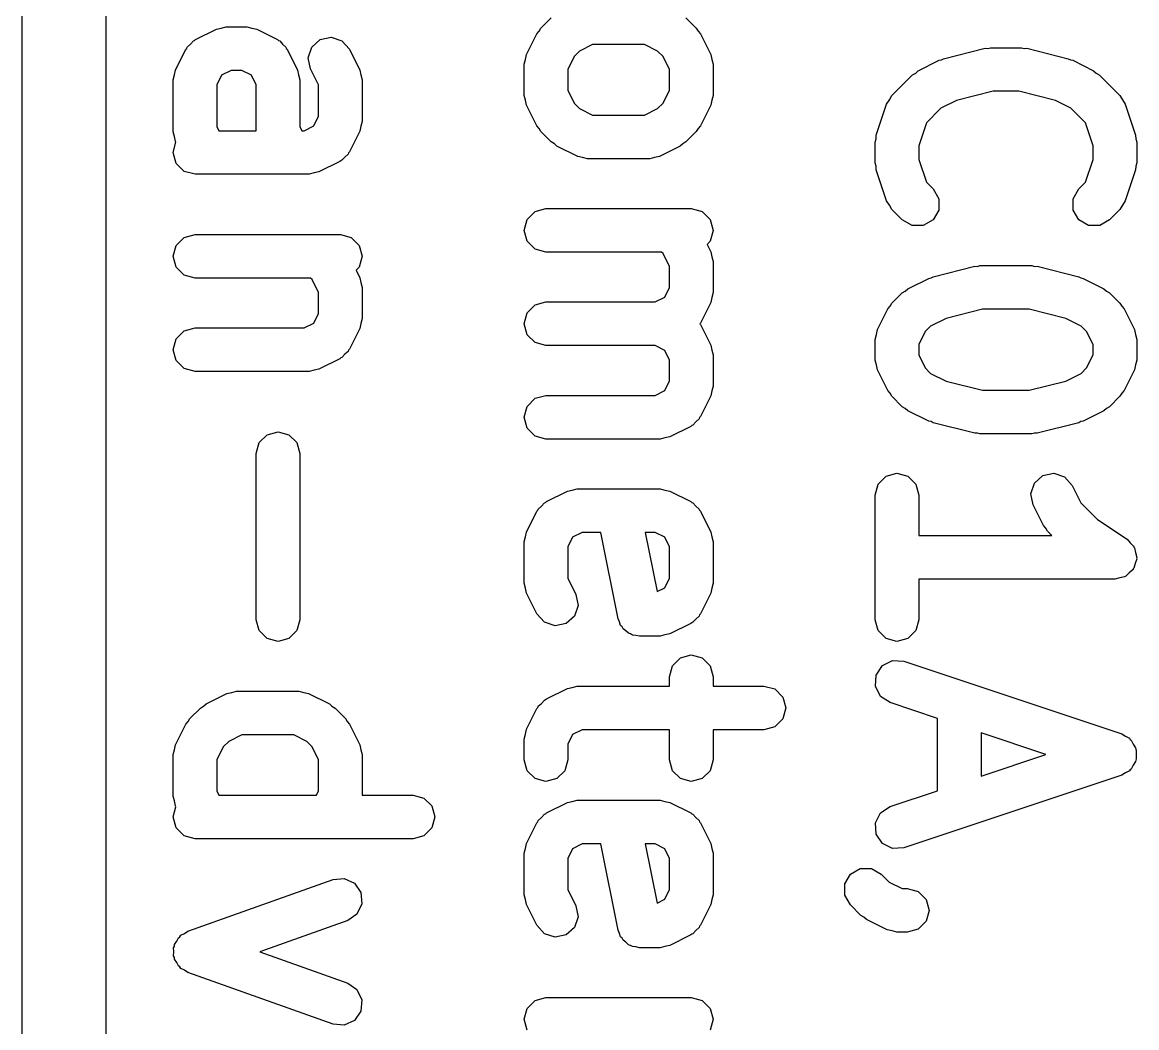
# Model space of a CAD drawing. Extents: x 0 to 2.79, y -2.39 to 0.
# Drawn here: x 0.0012 to 0.3031, y -1.6961 to -1.4237 of the extents above; entities that cross this region are included whole.
import ezdxf

# ---------------------------------------------------------------- set-up
doc = ezdxf.new("R2010")
doc.units = 0
doc.header["$MEASUREMENT"] = 0
doc.layers.add('BLACK', color=7, linetype='CONTINUOUS')

msp = doc.modelspace()

# ---------------------------------------------------------------- linework, layer by layer
at = {"layer": 'BLACK', "linetype": 'CONTINUOUS'}
for p, q in [((0.001201, -1.97069), (0.001201, -1.10157)), ((0.023827, -1.16947), (0.023827, -1.97069)), ((0.055124, -1.42532), (0.056435, -1.42497)), ((0.056435, -1.42497), (0.06206, -1.42497)), ((0.06206, -1.42497), (0.063371, -1.42532)), ((0.141714, -1.4253), (0.144526, -1.42248)), ((0.180999, -1.42248), (0.183811, -1.4253)), ((0.04817, -1.42841), (0.053794, -1.4256)), ((0.053794, -1.4256), (0.055124, -1.42532)), ((0.063371, -1.42532), (0.064701, -1.4256)), ((0.064701, -1.4256), (0.070325, -1.42841)), ((0.081916, -1.42841), (0.084911, -1.42779)), ((0.084911, -1.42779), (0.087811, -1.42876)), ((0.137796, -1.43245), (0.140608, -1.42683)), ((0.140608, -1.42683), (0.141239, -1.42612)), ((0.141239, -1.42612), (0.141714, -1.4253)), ((0.183811, -1.4253), (0.184287, -1.42612)), ((0.184287, -1.42612), (0.184918, -1.42683)), ((0.184918, -1.42683), (0.18773, -1.43245)), ((0.042717, -1.43667), (0.045529, -1.43105)), ((0.045529, -1.43105), (0.045768, -1.43078)), ((0.045768, -1.43078), (0.045883, -1.43044)), ((0.045883, -1.43044), (0.04677, -1.42965)), ((0.04677, -1.42965), (0.047557, -1.42876)), ((0.047557, -1.42876), (0.0479, -1.42865)), ((0.0479, -1.42865), (0.04817, -1.42841)), ((0.070325, -1.42841), (0.070595, -1.42865)), ((0.070595, -1.42865), (0.070938, -1.42876)), ((0.070938, -1.42876), (0.071725, -1.42965)), ((0.071725, -1.42965), (0.072612, -1.43044)), ((0.072612, -1.43044), (0.072726, -1.43078)), ((0.072726, -1.43078), (0.072966, -1.43105)), ((0.072966, -1.43105), (0.075778, -1.43667)), ((0.078662, -1.43334), (0.079629, -1.43044)), ((0.079629, -1.43044), (0.081916, -1.42841)), ((0.087811, -1.42876), (0.089839, -1.43105)), ((0.089839, -1.43105), (0.092651, -1.43667)), ((0.15572, -1.42975), (0.1522, -1.43151)), ((0.169805, -1.42975), (0.15572, -1.42975)), ((0.173325, -1.43151), (0.169805, -1.42975)), ((0.250785, -1.43358), (0.262033, -1.43077)), ((0.262033, -1.43077), (0.262762, -1.43078)), ((0.262762, -1.43078), (0.263466, -1.4306)), ((0.263466, -1.4306), (0.271902, -1.4306)), ((0.271902, -1.4306), (0.272606, -1.43078)), ((0.272606, -1.43078), (0.273334, -1.43077)), ((0.273334, -1.43077), (0.284583, -1.43358)), ((0.079275, -1.43633), (0.078662, -1.43334)), ((0.137172, -1.4351), (0.137523, -1.43378)), ((0.137523, -1.43378), (0.137796, -1.43245)), ((0.150743, -1.43297), (0.148983, -1.43649)), ((0.1522, -1.43151), (0.150743, -1.43297)), ((0.174782, -1.43297), (0.173325, -1.43151)), ((0.176542, -1.43649), (0.174782, -1.43297)), ((0.18773, -1.43245), (0.188002, -1.43378)), ((0.188002, -1.43378), (0.188353, -1.4351)), ((0.243952, -1.43684), (0.249576, -1.43403)), ((0.249576, -1.43403), (0.250215, -1.4339)), ((0.250215, -1.4339), (0.250785, -1.43358)), ((0.284583, -1.43358), (0.285153, -1.4339)), ((0.285153, -1.4339), (0.285792, -1.43403)), ((0.285792, -1.43403), (0.291416, -1.43684)), ((0.042445, -1.438), (0.042717, -1.43667)), ((0.057829, -1.43678), (0.055213, -1.43809)), ((0.060665, -1.43678), (0.057829, -1.43678)), ((0.063282, -1.43809), (0.060665, -1.43678)), ((0.075778, -1.43667), (0.07605, -1.438)), ((0.081463, -1.44071), (0.079275, -1.43633)), ((0.092651, -1.43667), (0.092923, -1.438)), ((0.137172, -1.44353), (0.137172, -1.4351)), ((0.148983, -1.43649), (0.148983, -1.44214)), ((0.176542, -1.44214), (0.176542, -1.43649)), ((0.188353, -1.4351), (0.188353, -1.44353)), ((0.24324, -1.43747), (0.243952, -1.43684)), ((0.291416, -1.43684), (0.292127, -1.43747)), ((0.042093, -1.43931), (0.042445, -1.438)), ((0.042093, -1.45337), (0.042093, -1.43931)), ((0.055213, -1.43809), (0.053904, -1.44071)), ((0.064591, -1.44071), (0.063282, -1.43809)), ((0.07605, -1.438), (0.076402, -1.43931)), ((0.076402, -1.43931), (0.076402, -1.45198)), ((0.092923, -1.438), (0.093274, -1.43931)), ((0.093274, -1.43931), (0.093274, -1.45056)), ((0.236793, -1.44357), (0.242417, -1.43795)), ((0.242417, -1.43795), (0.24324, -1.43747)), ((0.292127, -1.43747), (0.292951, -1.43795)), ((0.292951, -1.43795), (0.298575, -1.44357)), ((0.053904, -1.44071), (0.053904, -1.45198)), ((0.064591, -1.45309), (0.064591, -1.44071)), ((0.081463, -1.44917), (0.081463, -1.44071)), ((0.148983, -1.44214), (0.150743, -1.44566)), ((0.174782, -1.44566), (0.176542, -1.44214)), ((0.264193, -1.44241), (0.254278, -1.44489)), ((0.271175, -1.44241), (0.264193, -1.44241)), ((0.281089, -1.44489), (0.271175, -1.44241)), ((0.137523, -1.44484), (0.137172, -1.44353)), ((0.137796, -1.44617), (0.137523, -1.44484)), ((0.140608, -1.4518), (0.137796, -1.44617)), ((0.150743, -1.44566), (0.1522, -1.44712)), ((0.173325, -1.44712), (0.174782, -1.44566)), ((0.18773, -1.44617), (0.184918, -1.4518)), ((0.188002, -1.44484), (0.18773, -1.44617)), ((0.188353, -1.44353), (0.188002, -1.44484)), ((0.232554, -1.45432), (0.235366, -1.44588)), ((0.235366, -1.44588), (0.236114, -1.44475)), ((0.236114, -1.44475), (0.236793, -1.44357)), ((0.254278, -1.44489), (0.250091, -1.44698)), ((0.285277, -1.44698), (0.281089, -1.44489)), ((0.298575, -1.44357), (0.299254, -1.44475)), ((0.299254, -1.44475), (0.300002, -1.44588)), ((0.300002, -1.44588), (0.302814, -1.45432)), ((0.080155, -1.45178), (0.081463, -1.44917)), ((0.1522, -1.44712), (0.15572, -1.44888)), ((0.15572, -1.44888), (0.169805, -1.44888)), ((0.169805, -1.44888), (0.173325, -1.44712)), ((0.250091, -1.44698), (0.24613, -1.45094)), ((0.289238, -1.45094), (0.285277, -1.44698)), ((0.053904, -1.45198), (0.054461, -1.45309)), ((0.076402, -1.45198), (0.076958, -1.45309)), ((0.077538, -1.45309), (0.080155, -1.45178)), ((0.092923, -1.45187), (0.092651, -1.4532)), ((0.093274, -1.45056), (0.092923, -1.45187)), ((0.141239, -1.45251), (0.140608, -1.4518)), ((0.184918, -1.4518), (0.184287, -1.45251)), ((0.24613, -1.45094), (0.244062, -1.45715)), ((0.291306, -1.45715), (0.289238, -1.45094)), ((0.042445, -1.45469), (0.042093, -1.45337)), ((0.042717, -1.45602), (0.042445, -1.45469)), ((0.054461, -1.45309), (0.064591, -1.45309)), ((0.076958, -1.45309), (0.077538, -1.45309)), ((0.092651, -1.4532), (0.089839, -1.45883)), ((0.141714, -1.45333), (0.141239, -1.45251)), ((0.144526, -1.45614), (0.141714, -1.45333)), ((0.183811, -1.45333), (0.180999, -1.45614)), ((0.184287, -1.45251), (0.183811, -1.45333)), ((0.232497, -1.45527), (0.232554, -1.45432)), ((0.302814, -1.45432), (0.302871, -1.45527)), ((0.042093, -1.459), (0.042831, -1.45624)), ((0.042831, -1.45624), (0.042717, -1.45602)), ((0.145349, -1.45662), (0.144526, -1.45614)), ((0.146061, -1.45725), (0.145349, -1.45662)), ((0.151685, -1.46006), (0.146061, -1.45725)), ((0.179464, -1.45725), (0.17384, -1.46006)), ((0.180176, -1.45662), (0.179464, -1.45725)), ((0.180999, -1.45614), (0.180176, -1.45662)), ((0.232251, -1.45619), (0.232497, -1.45527)), ((0.232251, -1.46181), (0.232251, -1.45619)), ((0.244062, -1.45715), (0.244062, -1.46085)), ((0.291306, -1.46085), (0.291306, -1.45715)), ((0.302871, -1.45527), (0.303117, -1.45619)), ((0.303117, -1.45619), (0.303117, -1.46181)), ((0.042884, -1.46195), (0.042093, -1.459)), ((0.087468, -1.46123), (0.087198, -1.46147)), ((0.087811, -1.46111), (0.087468, -1.46123)), ((0.088598, -1.46023), (0.087811, -1.46111)), ((0.089485, -1.45944), (0.088598, -1.46023)), ((0.089599, -1.4591), (0.089485, -1.45944)), ((0.089839, -1.45883), (0.089599, -1.4591)), ((0.153015, -1.46033), (0.151685, -1.46006)), ((0.154326, -1.46069), (0.153015, -1.46033)), ((0.171199, -1.46069), (0.154326, -1.46069)), ((0.17251, -1.46033), (0.171199, -1.46069)), ((0.17384, -1.46006), (0.17251, -1.46033)), ((0.244062, -1.46085), (0.24613, -1.46706)), ((0.289238, -1.46706), (0.291306, -1.46085)), ((0.045046, -1.46411), (0.042884, -1.46195)), ((0.047999, -1.4649), (0.045046, -1.46411)), ((0.081573, -1.46428), (0.080243, -1.46455)), ((0.087198, -1.46147), (0.081573, -1.46428)), ((0.232497, -1.46273), (0.232251, -1.46181)), ((0.232554, -1.46368), (0.232497, -1.46273)), ((0.235366, -1.47212), (0.232554, -1.46368)), ((0.302814, -1.46368), (0.300002, -1.47212)), ((0.302871, -1.46273), (0.302814, -1.46368)), ((0.303117, -1.46181), (0.302871, -1.46273)), ((0.078933, -1.4649), (0.047999, -1.4649)), ((0.080243, -1.46455), (0.078933, -1.4649)), ((0.24613, -1.46706), (0.247956, -1.46888)), ((0.287411, -1.46888), (0.289238, -1.46706)), ((0.247956, -1.46888), (0.249485, -1.47153)), ((0.285883, -1.47153), (0.287411, -1.46888)), ((0.236114, -1.47325), (0.235366, -1.47212)), ((0.236793, -1.47442), (0.236114, -1.47325)), ((0.249485, -1.47153), (0.249485, -1.47459)), ((0.285883, -1.47459), (0.285883, -1.47153)), ((0.299254, -1.47325), (0.298575, -1.47442)), ((0.300002, -1.47212), (0.299254, -1.47325)), ((0.137963, -1.47714), (0.140125, -1.47498)), ((0.140125, -1.47498), (0.143078, -1.47418)), ((0.143078, -1.47418), (0.182448, -1.47418)), ((0.182448, -1.47418), (0.1854, -1.47498)), ((0.1854, -1.47498), (0.187562, -1.47714)), ((0.239605, -1.47724), (0.236793, -1.47442)), ((0.249485, -1.47459), (0.247956, -1.47724)), ((0.287411, -1.47724), (0.285883, -1.47459)), ((0.298575, -1.47442), (0.295763, -1.47724)), ((0.137172, -1.48009), (0.137963, -1.47714)), ((0.187562, -1.47714), (0.188353, -1.48009)), ((0.242252, -1.47876), (0.239605, -1.47724)), ((0.245309, -1.47876), (0.242252, -1.47876)), ((0.247956, -1.47724), (0.245309, -1.47876)), ((0.290059, -1.47876), (0.287411, -1.47724)), ((0.293116, -1.47876), (0.290059, -1.47876)), ((0.295763, -1.47724), (0.293116, -1.47876)), ((0.042884, -1.48417), (0.045046, -1.48201)), ((0.045046, -1.48201), (0.047999, -1.48121)), ((0.047999, -1.48121), (0.087369, -1.48121)), ((0.087369, -1.48121), (0.090322, -1.48201)), ((0.090322, -1.48201), (0.092483, -1.48417)), ((0.137963, -1.48304), (0.137172, -1.48009)), ((0.188353, -1.48009), (0.187562, -1.48304)), ((0.042093, -1.48712), (0.042884, -1.48417)), ((0.092483, -1.48417), (0.093274, -1.48712)), ((0.140125, -1.4852), (0.137963, -1.48304)), ((0.143078, -1.486), (0.140125, -1.4852)), ((0.187562, -1.48304), (0.186726, -1.48388)), ((0.186726, -1.48388), (0.18773, -1.48589)), ((0.042884, -1.49007), (0.042093, -1.48712)), ((0.093274, -1.48712), (0.092483, -1.49007)), ((0.174377, -1.486), (0.143078, -1.486)), ((0.174782, -1.4864), (0.174377, -1.486)), ((0.176542, -1.48992), (0.174782, -1.4864)), ((0.18773, -1.48589), (0.188002, -1.48722)), ((0.188002, -1.48722), (0.188353, -1.48853)), ((0.045046, -1.49223), (0.042884, -1.49007)), ((0.092483, -1.49007), (0.091648, -1.49091)), ((0.091648, -1.49091), (0.092651, -1.49292)), ((0.176542, -1.49557), (0.176542, -1.48992)), ((0.188353, -1.48853), (0.188353, -1.49696)), ((0.247973, -1.49264), (0.259221, -1.48983)), ((0.259221, -1.48983), (0.25995, -1.48984)), ((0.25995, -1.48984), (0.260654, -1.48965)), ((0.260654, -1.48965), (0.274714, -1.48965)), ((0.274714, -1.48965), (0.275418, -1.48984)), ((0.275418, -1.48984), (0.276147, -1.48983)), ((0.276147, -1.48983), (0.287395, -1.49264)), ((0.047999, -1.49303), (0.045046, -1.49223)), ((0.079298, -1.49303), (0.047999, -1.49303)), ((0.079703, -1.49343), (0.079298, -1.49303)), ((0.081463, -1.49695), (0.079703, -1.49343)), ((0.092651, -1.49292), (0.092923, -1.49425)), ((0.092923, -1.49425), (0.093274, -1.49556)), ((0.24114, -1.4959), (0.246764, -1.49309)), ((0.246764, -1.49309), (0.247403, -1.49296)), ((0.247403, -1.49296), (0.247973, -1.49264)), ((0.287395, -1.49264), (0.287965, -1.49296)), ((0.287965, -1.49296), (0.288604, -1.49309)), ((0.288604, -1.49309), (0.294228, -1.4959)), ((0.081463, -1.5026), (0.081463, -1.49695)), ((0.093274, -1.49556), (0.093274, -1.50399)), ((0.175234, -1.49819), (0.176542, -1.49557)), ((0.188353, -1.49696), (0.188002, -1.49827)), ((0.236793, -1.49982), (0.239605, -1.49701)), ((0.239605, -1.49701), (0.240428, -1.49653)), ((0.240428, -1.49653), (0.24114, -1.4959)), ((0.294228, -1.4959), (0.29494, -1.49653)), ((0.29494, -1.49653), (0.295763, -1.49701)), ((0.295763, -1.49701), (0.298575, -1.49982)), ((0.137963, -1.50245), (0.140125, -1.50028)), ((0.140125, -1.50028), (0.143078, -1.49949)), ((0.143078, -1.49949), (0.172617, -1.49949)), ((0.172617, -1.49949), (0.175234, -1.49819)), ((0.18773, -1.4996), (0.184918, -1.50523)), ((0.188002, -1.49827), (0.18773, -1.4996)), ((0.236317, -1.50064), (0.236793, -1.49982)), ((0.298575, -1.49982), (0.299051, -1.50064)), ((0.080155, -1.50522), (0.081463, -1.5026)), ((0.137172, -1.5054), (0.137963, -1.50245)), ((0.232874, -1.50698), (0.235686, -1.50135)), ((0.235686, -1.50135), (0.236317, -1.50064)), ((0.26138, -1.50146), (0.251466, -1.50394)), ((0.273987, -1.50146), (0.26138, -1.50146)), ((0.283902, -1.50394), (0.273987, -1.50146)), ((0.299051, -1.50064), (0.299681, -1.50135)), ((0.299681, -1.50135), (0.302494, -1.50698)), ((0.045046, -1.50732), (0.047999, -1.50652)), ((0.047999, -1.50652), (0.077538, -1.50652)), ((0.077538, -1.50652), (0.080155, -1.50522)), ((0.092923, -1.5053), (0.092651, -1.50663)), ((0.093274, -1.50399), (0.092923, -1.5053)), ((0.137963, -1.50835), (0.137172, -1.5054)), ((0.184918, -1.50523), (0.184766, -1.5054)), ((0.184766, -1.5054), (0.184918, -1.50557)), ((0.184918, -1.50557), (0.18773, -1.51119)), ((0.247279, -1.50603), (0.245822, -1.50749)), ((0.251466, -1.50394), (0.247279, -1.50603)), ((0.288089, -1.50603), (0.283902, -1.50394)), ((0.289546, -1.50749), (0.288089, -1.50603)), ((0.042093, -1.51243), (0.042884, -1.50948)), ((0.042884, -1.50948), (0.045046, -1.50732)), ((0.092651, -1.50663), (0.089839, -1.51226)), ((0.140125, -1.51051), (0.137963, -1.50835)), ((0.232251, -1.50962), (0.232602, -1.50831)), ((0.232602, -1.50831), (0.232874, -1.50698)), ((0.245822, -1.50749), (0.244062, -1.51101)), ((0.291306, -1.51101), (0.289546, -1.50749)), ((0.302494, -1.50698), (0.302766, -1.50831)), ((0.302766, -1.50831), (0.303117, -1.50962)), ((0.042884, -1.51538), (0.042093, -1.51243)), ((0.089599, -1.51253), (0.089485, -1.51287)), ((0.089839, -1.51226), (0.089599, -1.51253)), ((0.143078, -1.5113), (0.140125, -1.51051)), ((0.172617, -1.5113), (0.143078, -1.5113)), ((0.175234, -1.51261), (0.172617, -1.5113)), ((0.18773, -1.51119), (0.188002, -1.51252)), ((0.188002, -1.51252), (0.188353, -1.51384)), ((0.232251, -1.51524), (0.232251, -1.50962)), ((0.244062, -1.51101), (0.244062, -1.51385)), ((0.291306, -1.51385), (0.291306, -1.51101)), ((0.303117, -1.50962), (0.303117, -1.51524)), ((0.045046, -1.51754), (0.042884, -1.51538)), ((0.087198, -1.5149), (0.081573, -1.51771)), ((0.087468, -1.51466), (0.087198, -1.5149)), ((0.087811, -1.51455), (0.087468, -1.51466)), ((0.088598, -1.51366), (0.087811, -1.51455)), ((0.089485, -1.51287), (0.088598, -1.51366)), ((0.176542, -1.51523), (0.175234, -1.51261)), ((0.176542, -1.52088), (0.176542, -1.51523)), ((0.188353, -1.51384), (0.188353, -1.52227)), ((0.232602, -1.51655), (0.232251, -1.51524)), ((0.244062, -1.51385), (0.245822, -1.51737)), ((0.289546, -1.51737), (0.291306, -1.51385)), ((0.303117, -1.51524), (0.302766, -1.51655)), ((0.047999, -1.51834), (0.045046, -1.51754)), ((0.078933, -1.51834), (0.047999, -1.51834)), ((0.080243, -1.51798), (0.078933, -1.51834)), ((0.081573, -1.51771), (0.080243, -1.51798)), ((0.232874, -1.51788), (0.232602, -1.51655)), ((0.235686, -1.52351), (0.232874, -1.51788)), ((0.245822, -1.51737), (0.247279, -1.51882)), ((0.288089, -1.51882), (0.289546, -1.51737)), ((0.302494, -1.51788), (0.299681, -1.52351)), ((0.302766, -1.51655), (0.302494, -1.51788)), ((0.175234, -1.52349), (0.176542, -1.52088)), ((0.247279, -1.51882), (0.251466, -1.52092)), ((0.251466, -1.52092), (0.26138, -1.5234)), ((0.273987, -1.5234), (0.283902, -1.52092)), ((0.283902, -1.52092), (0.288089, -1.51882)), ((0.172617, -1.5248), (0.175234, -1.52349)), ((0.188002, -1.52358), (0.18773, -1.52491)), ((0.188353, -1.52227), (0.188002, -1.52358)), ((0.236317, -1.52422), (0.235686, -1.52351)), ((0.236793, -1.52504), (0.236317, -1.52422)), ((0.26138, -1.5234), (0.273987, -1.5234)), ((0.299051, -1.52422), (0.298575, -1.52504)), ((0.299681, -1.52351), (0.299051, -1.52422)), ((0.137963, -1.52776), (0.140125, -1.52559)), ((0.140125, -1.52559), (0.143078, -1.5248)), ((0.143078, -1.5248), (0.172617, -1.5248)), ((0.18773, -1.52491), (0.184918, -1.53054)), ((0.239605, -1.52785), (0.236793, -1.52504)), ((0.298575, -1.52504), (0.295763, -1.52785)), ((0.137172, -1.53071), (0.137963, -1.52776)), ((0.137963, -1.53366), (0.137172, -1.53071)), ((0.184918, -1.53054), (0.184678, -1.53081)), ((0.240428, -1.52833), (0.239605, -1.52785)), ((0.24114, -1.52896), (0.240428, -1.52833)), ((0.246764, -1.53177), (0.24114, -1.52896)), ((0.294228, -1.52896), (0.288604, -1.53177)), ((0.29494, -1.52833), (0.294228, -1.52896)), ((0.295763, -1.52785), (0.29494, -1.52833)), ((0.140125, -1.53582), (0.137963, -1.53366)), ((0.182277, -1.53318), (0.176652, -1.53599)), ((0.182547, -1.53294), (0.182277, -1.53318)), ((0.182889, -1.53282), (0.182547, -1.53294)), ((0.183676, -1.53194), (0.182889, -1.53282)), ((0.184564, -1.53115), (0.183676, -1.53194)), ((0.184678, -1.53081), (0.184564, -1.53115)), ((0.247403, -1.5319), (0.246764, -1.53177)), ((0.247973, -1.53222), (0.247403, -1.5319)), ((0.259221, -1.53503), (0.247973, -1.53222)), ((0.287395, -1.53222), (0.276147, -1.53503)), ((0.287965, -1.5319), (0.287395, -1.53222)), ((0.288604, -1.53177), (0.287965, -1.5319)), ((0.065382, -1.5376), (0.067543, -1.53544)), ((0.067543, -1.53544), (0.070496, -1.53465)), ((0.070496, -1.53465), (0.073449, -1.53544)), ((0.073449, -1.53544), (0.07561, -1.5376)), ((0.143078, -1.53661), (0.140125, -1.53582)), ((0.174011, -1.53661), (0.143078, -1.53661)), ((0.175322, -1.53626), (0.174011, -1.53661)), ((0.176652, -1.53599), (0.175322, -1.53626)), ((0.25995, -1.53502), (0.259221, -1.53503)), ((0.260654, -1.53521), (0.25995, -1.53502)), ((0.274714, -1.53521), (0.260654, -1.53521)), ((0.275418, -1.53502), (0.274714, -1.53521)), ((0.276147, -1.53503), (0.275418, -1.53502)), ((0.064591, -1.54055), (0.065382, -1.5376)), ((0.07561, -1.5376), (0.076402, -1.54055)), ((0.064591, -1.58555), (0.064591, -1.54055)), ((0.076402, -1.54055), (0.076402, -1.58555)), ((0.233042, -1.54885), (0.235204, -1.54669)), ((0.235204, -1.54669), (0.238156, -1.54589)), ((0.238156, -1.54589), (0.241109, -1.54669)), ((0.241109, -1.54669), (0.243271, -1.54885)), ((0.274444, -1.55145), (0.27541, -1.54855)), ((0.27541, -1.54855), (0.277698, -1.54652)), ((0.277698, -1.54652), (0.280692, -1.5459)), ((0.280692, -1.5459), (0.283592, -1.54687)), ((0.283592, -1.54687), (0.285621, -1.54916)), ((0.143249, -1.55355), (0.148873, -1.55074)), ((0.148873, -1.55074), (0.150203, -1.55046)), ((0.150203, -1.55046), (0.151514, -1.55011)), ((0.151514, -1.55011), (0.174011, -1.55011)), ((0.174011, -1.55011), (0.175322, -1.55046)), ((0.175322, -1.55046), (0.176652, -1.55074)), ((0.176652, -1.55074), (0.182277, -1.55355)), ((0.232251, -1.5518), (0.233042, -1.54885)), ((0.232251, -1.58555), (0.232251, -1.5518)), ((0.243271, -1.54885), (0.244062, -1.5518)), ((0.244062, -1.5518), (0.244062, -1.56277)), ((0.275057, -1.55444), (0.274444, -1.55145)), ((0.285621, -1.54916), (0.288004, -1.55393)), ((0.140962, -1.55558), (0.141849, -1.55479)), ((0.141849, -1.55479), (0.142636, -1.5539)), ((0.142636, -1.5539), (0.142979, -1.55379)), ((0.142979, -1.55379), (0.143249, -1.55355)), ((0.182277, -1.55355), (0.182547, -1.55379)), ((0.182547, -1.55379), (0.182889, -1.5539)), ((0.182889, -1.5539), (0.183676, -1.55479)), ((0.183676, -1.55479), (0.184564, -1.55558)), ((0.277869, -1.56007), (0.275057, -1.55444)), ((0.288004, -1.55393), (0.292537, -1.55846)), ((0.137796, -1.56181), (0.140608, -1.55619)), ((0.140608, -1.55619), (0.140847, -1.55592)), ((0.140847, -1.55592), (0.140962, -1.55558)), ((0.184564, -1.55558), (0.184678, -1.55592)), ((0.184678, -1.55592), (0.184918, -1.55619)), ((0.184918, -1.55619), (0.18773, -1.56181)), ((0.278499, -1.56078), (0.277869, -1.56007)), ((0.278975, -1.5616), (0.278499, -1.56078)), ((0.292537, -1.55846), (0.300487, -1.56376)), ((0.137172, -1.56445), (0.137523, -1.56314)), ((0.137523, -1.56314), (0.137796, -1.56181)), ((0.150291, -1.56323), (0.148983, -1.56585)), ((0.152908, -1.56192), (0.150291, -1.56323)), ((0.157921, -1.56192), (0.152908, -1.56192)), ((0.162596, -1.5853), (0.157921, -1.56192)), ((0.172617, -1.56192), (0.169966, -1.56192)), ((0.169966, -1.56192), (0.173173, -1.57796)), ((0.175234, -1.56323), (0.172617, -1.56192)), ((0.176542, -1.56585), (0.175234, -1.56323)), ((0.18773, -1.56181), (0.188002, -1.56314)), ((0.188002, -1.56314), (0.188353, -1.56445)), ((0.244062, -1.56277), (0.280142, -1.56277)), ((0.280142, -1.56277), (0.278975, -1.5616)), ((0.300487, -1.56376), (0.301375, -1.56477)), ((0.137172, -1.5757), (0.137172, -1.56445)), ((0.148983, -1.56585), (0.148983, -1.57431)), ((0.176542, -1.57431), (0.176542, -1.56585)), ((0.188353, -1.56445), (0.188353, -1.5757)), ((0.301375, -1.56477), (0.302326, -1.56572)), ((0.302326, -1.56572), (0.302376, -1.56591)), ((0.302376, -1.56591), (0.302505, -1.56606)), ((0.302505, -1.56606), (0.302769, -1.56737)), ((0.303105, -1.56905), (0.302674, -1.57033)), ((0.302769, -1.56737), (0.303117, -1.56867)), ((0.303117, -1.56867), (0.303066, -1.56886)), ((0.303066, -1.56886), (0.303105, -1.56905)), ((0.301115, -1.57284), (0.300164, -1.57379)), ((0.302125, -1.57195), (0.301115, -1.57284)), ((0.302188, -1.57176), (0.302125, -1.57195)), ((0.302326, -1.57163), (0.302188, -1.57176)), ((0.302674, -1.57033), (0.302326, -1.57163)), ((0.137523, -1.57701), (0.137172, -1.5757)), ((0.148983, -1.57431), (0.151172, -1.57869)), ((0.175234, -1.57693), (0.176542, -1.57431)), ((0.188353, -1.5757), (0.188002, -1.57701)), ((0.297211, -1.57458), (0.244062, -1.57458)), ((0.244062, -1.57458), (0.244062, -1.58555)), ((0.29851, -1.57423), (0.297211, -1.57458)), ((0.299829, -1.57397), (0.29851, -1.57423)), ((0.299976, -1.57384), (0.299829, -1.57397)), ((0.300164, -1.57379), (0.299976, -1.57384)), ((0.137796, -1.57834), (0.137523, -1.57701)), ((0.140608, -1.58397), (0.137796, -1.57834)), ((0.151172, -1.57869), (0.151785, -1.58168)), ((0.173173, -1.57796), (0.175234, -1.57693)), ((0.18773, -1.57834), (0.184918, -1.58397)), ((0.188002, -1.57701), (0.18773, -1.57834)), ((0.151785, -1.58168), (0.150818, -1.58458)), ((0.142636, -1.58626), (0.140608, -1.58397)), ((0.150818, -1.58458), (0.148531, -1.58661)), ((0.184564, -1.58458), (0.183676, -1.58537)), ((0.184678, -1.58424), (0.184564, -1.58458)), ((0.184918, -1.58397), (0.184678, -1.58424)), ((0.065382, -1.5885), (0.064591, -1.58555)), ((0.076402, -1.58555), (0.07561, -1.5885)), ((0.145536, -1.58722), (0.142636, -1.58626)), ((0.148531, -1.58661), (0.145536, -1.58722)), ((0.163023, -1.58616), (0.162596, -1.5853)), ((0.163273, -1.58709), (0.163023, -1.58616)), ((0.16369, -1.58751), (0.163273, -1.58709)), ((0.163951, -1.58804), (0.16369, -1.58751)), ((0.164753, -1.58857), (0.163951, -1.58804)), ((0.182277, -1.58661), (0.176652, -1.58942)), ((0.182547, -1.58637), (0.182277, -1.58661)), ((0.182889, -1.58626), (0.182547, -1.58637)), ((0.183676, -1.58537), (0.182889, -1.58626)), ((0.233042, -1.5885), (0.232251, -1.58555)), ((0.244062, -1.58555), (0.243271, -1.5885)), ((0.067543, -1.59066), (0.065382, -1.5885)), ((0.070496, -1.59145), (0.067543, -1.59066)), ((0.073449, -1.59066), (0.070496, -1.59145)), ((0.07561, -1.5885), (0.073449, -1.59066)), ((0.165434, -1.58925), (0.164753, -1.58857)), ((0.166004, -1.58941), (0.165434, -1.58925)), ((0.166495, -1.58973), (0.166004, -1.58941)), ((0.167456, -1.5898), (0.166495, -1.58973)), ((0.168387, -1.59004), (0.167456, -1.5898)), ((0.174011, -1.59004), (0.168387, -1.59004)), ((0.175322, -1.58969), (0.174011, -1.59004)), ((0.176652, -1.58942), (0.175322, -1.58969)), ((0.235204, -1.59066), (0.233042, -1.5885)), ((0.238156, -1.59145), (0.235204, -1.59066)), ((0.241109, -1.59066), (0.238156, -1.59145)), ((0.243271, -1.5885), (0.241109, -1.59066)), ((0.177333, -1.59806), (0.179495, -1.5959)), ((0.179495, -1.5959), (0.182448, -1.59511)), ((0.182448, -1.59511), (0.1854, -1.5959)), ((0.1854, -1.5959), (0.187562, -1.59806)), ((0.234238, -1.598), (0.236972, -1.59663)), ((0.236972, -1.59663), (0.240024, -1.59682)), ((0.240024, -1.59682), (0.299079, -1.6165)), ((0.176542, -1.60101), (0.177333, -1.59806)), ((0.187562, -1.59806), (0.188353, -1.60101)), ((0.232554, -1.60055), (0.234238, -1.598)), ((0.176542, -1.60354), (0.176542, -1.60101)), ((0.188353, -1.60101), (0.188353, -1.60354)), ((0.232371, -1.6036), (0.232554, -1.60055)), ((0.050982, -1.60838), (0.056606, -1.60557)), ((0.056606, -1.60557), (0.057936, -1.6053)), ((0.057936, -1.6053), (0.059247, -1.60495)), ((0.059247, -1.60495), (0.07612, -1.60495)), ((0.07612, -1.60495), (0.077432, -1.6053)), ((0.077432, -1.6053), (0.078761, -1.60557)), ((0.078761, -1.60557), (0.084386, -1.60838)), ((0.143249, -1.60698), (0.148873, -1.60417)), ((0.148873, -1.60417), (0.150203, -1.60389)), ((0.150203, -1.60389), (0.151514, -1.60354)), ((0.151514, -1.60354), (0.176542, -1.60354)), ((0.188353, -1.60354), (0.202133, -1.60354)), ((0.202133, -1.60354), (0.205085, -1.60433)), ((0.205085, -1.60433), (0.207247, -1.6065)), ((0.233738, -1.60634), (0.232371, -1.6036)), ((0.049447, -1.60949), (0.050271, -1.60902)), ((0.050271, -1.60902), (0.050982, -1.60838)), ((0.084386, -1.60838), (0.085097, -1.60902)), ((0.085097, -1.60902), (0.08592, -1.60949)), ((0.140847, -1.60935), (0.140962, -1.60901)), ((0.140962, -1.60901), (0.141849, -1.60822)), ((0.141849, -1.60822), (0.142636, -1.60733)), ((0.142636, -1.60733), (0.142979, -1.60722)), ((0.142979, -1.60722), (0.143249, -1.60698)), ((0.207247, -1.6065), (0.208038, -1.60945)), ((0.236289, -1.60802), (0.233738, -1.60634)), ((0.249124, -1.6123), (0.236289, -1.60802)), ((0.046635, -1.6123), (0.049447, -1.60949)), ((0.08592, -1.60949), (0.088733, -1.6123)), ((0.137796, -1.61524), (0.140608, -1.60962)), ((0.140608, -1.60962), (0.140847, -1.60935)), ((0.208038, -1.60945), (0.207247, -1.6124)), ((0.042717, -1.61946), (0.045529, -1.61384)), ((0.045529, -1.61384), (0.04616, -1.61313)), ((0.04616, -1.61313), (0.046635, -1.6123)), ((0.088733, -1.6123), (0.089208, -1.61313)), ((0.089208, -1.61313), (0.089839, -1.61384)), ((0.089839, -1.61384), (0.092651, -1.61946)), ((0.137523, -1.61657), (0.137796, -1.61524)), ((0.205085, -1.61456), (0.202133, -1.61535)), ((0.207247, -1.6124), (0.205085, -1.61456)), ((0.249124, -1.63191), (0.249124, -1.6123)), ((0.060642, -1.61676), (0.057121, -1.61852)), ((0.074726, -1.61676), (0.060642, -1.61676)), ((0.078246, -1.61852), (0.074726, -1.61676)), ((0.137172, -1.61789), (0.137523, -1.61657)), ((0.137172, -1.62351), (0.137172, -1.61789)), ((0.150291, -1.61666), (0.148983, -1.61928)), ((0.152908, -1.61535), (0.150291, -1.61666)), ((0.176542, -1.61535), (0.152908, -1.61535)), ((0.176542, -1.62351), (0.176542, -1.61535)), ((0.202133, -1.61535), (0.188353, -1.61535)), ((0.188353, -1.61535), (0.188353, -1.62351)), ((0.278537, -1.6221), (0.260935, -1.61624)), ((0.260935, -1.61624), (0.260935, -1.62797)), ((0.299079, -1.6165), (0.300069, -1.61715)), ((0.300069, -1.61715), (0.30113, -1.61768)), ((0.30113, -1.61768), (0.301329, -1.61799)), ((0.301329, -1.61799), (0.30163, -1.61819)), ((0.30163, -1.61819), (0.30216, -1.61925)), ((0.042093, -1.6221), (0.042445, -1.62079)), ((0.042445, -1.62079), (0.042717, -1.61946)), ((0.055664, -1.61998), (0.053904, -1.6235)), ((0.057121, -1.61852), (0.055664, -1.61998)), ((0.079703, -1.61998), (0.078246, -1.61852)), ((0.081463, -1.6235), (0.079703, -1.61998)), ((0.092651, -1.61946), (0.092923, -1.62079)), ((0.092923, -1.62079), (0.093274, -1.6221)), ((0.148983, -1.61928), (0.148983, -1.62351)), ((0.30216, -1.61925), (0.302814, -1.62024)), ((0.302814, -1.62024), (0.302836, -1.6206)), ((0.302836, -1.6206), (0.302997, -1.62092)), ((0.302997, -1.62092), (0.302926, -1.6221)), ((0.042093, -1.63335), (0.042093, -1.6221)), ((0.053904, -1.6235), (0.053904, -1.63196)), ((0.081463, -1.63196), (0.081463, -1.6235)), ((0.093274, -1.6221), (0.093274, -1.63307)), ((0.137963, -1.62646), (0.137172, -1.62351)), ((0.148983, -1.62351), (0.148192, -1.62646)), ((0.177333, -1.62646), (0.176542, -1.62351)), ((0.188353, -1.62351), (0.187562, -1.62646)), ((0.260935, -1.62797), (0.278537, -1.6221)), ((0.302814, -1.62397), (0.30216, -1.62496)), ((0.302836, -1.62361), (0.302814, -1.62397)), ((0.302997, -1.62329), (0.302836, -1.62361)), ((0.302926, -1.6221), (0.302997, -1.62329)), ((0.140125, -1.62862), (0.137963, -1.62646)), ((0.148192, -1.62646), (0.14603, -1.62862)), ((0.179495, -1.62862), (0.177333, -1.62646)), ((0.187562, -1.62646), (0.1854, -1.62862)), ((0.300069, -1.62705), (0.299079, -1.62771)), ((0.30113, -1.62652), (0.300069, -1.62705)), ((0.301329, -1.62622), (0.30113, -1.62652)), ((0.30163, -1.62602), (0.301329, -1.62622)), ((0.30216, -1.62496), (0.30163, -1.62602)), ((0.143078, -1.62942), (0.140125, -1.62862)), ((0.14603, -1.62862), (0.143078, -1.62942)), ((0.182448, -1.62942), (0.179495, -1.62862)), ((0.1854, -1.62862), (0.182448, -1.62942)), ((0.299079, -1.62771), (0.240024, -1.64739)), ((0.042445, -1.63466), (0.042093, -1.63335)), ((0.053904, -1.63196), (0.054461, -1.63307)), ((0.054461, -1.63307), (0.080907, -1.63307)), ((0.080907, -1.63307), (0.081463, -1.63196)), ((0.093274, -1.63307), (0.107054, -1.63307)), ((0.107054, -1.63307), (0.110007, -1.63386)), ((0.236289, -1.63619), (0.249124, -1.63191)), ((0.042093, -1.63898), (0.042831, -1.63622)), ((0.042717, -1.63599), (0.042445, -1.63466)), ((0.042831, -1.63622), (0.042717, -1.63599)), ((0.110007, -1.63386), (0.112168, -1.63602)), ((0.112168, -1.63602), (0.112959, -1.63898)), ((0.143249, -1.63791), (0.148873, -1.6351)), ((0.148873, -1.6351), (0.150203, -1.63483)), ((0.150203, -1.63483), (0.151514, -1.63448)), ((0.151514, -1.63448), (0.174011, -1.63448)), ((0.174011, -1.63448), (0.175322, -1.63483)), ((0.175322, -1.63483), (0.176652, -1.6351)), ((0.176652, -1.6351), (0.182277, -1.63791)), ((0.233738, -1.63787), (0.236289, -1.63619)), ((0.042884, -1.64193), (0.042093, -1.63898)), ((0.112959, -1.63898), (0.112168, -1.64193)), ((0.140962, -1.63994), (0.141849, -1.63915)), ((0.141849, -1.63915), (0.142636, -1.63827)), ((0.142636, -1.63827), (0.142979, -1.63815)), ((0.142979, -1.63815), (0.143249, -1.63791)), ((0.182277, -1.63791), (0.182547, -1.63815)), ((0.182547, -1.63815), (0.182889, -1.63827)), ((0.182889, -1.63827), (0.183676, -1.63915)), ((0.183676, -1.63915), (0.184564, -1.63994)), ((0.232371, -1.6406), (0.233738, -1.63787)), ((0.045046, -1.64409), (0.042884, -1.64193)), ((0.112168, -1.64193), (0.110007, -1.64409)), ((0.137796, -1.64618), (0.140608, -1.64055)), ((0.140608, -1.64055), (0.140847, -1.64028)), ((0.140847, -1.64028), (0.140962, -1.63994)), ((0.184564, -1.63994), (0.184678, -1.64028)), ((0.184678, -1.64028), (0.184918, -1.64055)), ((0.184918, -1.64055), (0.18773, -1.64618)), ((0.232554, -1.64366), (0.232371, -1.6406)), ((0.047999, -1.64488), (0.045046, -1.64409)), ((0.107054, -1.64488), (0.047999, -1.64488)), ((0.110007, -1.64409), (0.107054, -1.64488)), ((0.234238, -1.64621), (0.232554, -1.64366)), ((0.137172, -1.64882), (0.137523, -1.64751)), ((0.137523, -1.64751), (0.137796, -1.64618)), ((0.150291, -1.6476), (0.148983, -1.65021)), ((0.152908, -1.64629), (0.150291, -1.6476)), ((0.157921, -1.64629), (0.152908, -1.64629)), ((0.162596, -1.66966), (0.157921, -1.64629)), ((0.172617, -1.64629), (0.169966, -1.64629)), ((0.169966, -1.64629), (0.173173, -1.66232)), ((0.175234, -1.6476), (0.172617, -1.64629)), ((0.176542, -1.65021), (0.175234, -1.6476)), ((0.18773, -1.64618), (0.188002, -1.64751)), ((0.188002, -1.64751), (0.188353, -1.64882)), ((0.236972, -1.64757), (0.234238, -1.64621)), ((0.240024, -1.64739), (0.236972, -1.64757)), ((0.137172, -1.66007), (0.137172, -1.64882)), ((0.148983, -1.65021), (0.148983, -1.65867)), ((0.176542, -1.65867), (0.176542, -1.65021)), ((0.188353, -1.64882), (0.188353, -1.66007)), ((0.224016, -1.65713), (0.225544, -1.65449)), ((0.225544, -1.65449), (0.228191, -1.65296)), ((0.228191, -1.65296), (0.231248, -1.65296)), ((0.231248, -1.65296), (0.233896, -1.65449)), ((0.233896, -1.65449), (0.23603, -1.65662)), ((0.046013, -1.66997), (0.085383, -1.65591)), ((0.085383, -1.65591), (0.088429, -1.65566)), ((0.088429, -1.65566), (0.091192, -1.65697)), ((0.091192, -1.65697), (0.09293, -1.65949)), ((0.224016, -1.66019), (0.224016, -1.65713)), ((0.23603, -1.65662), (0.23955, -1.65838)), ((0.09293, -1.65949), (0.093178, -1.66253)), ((0.137523, -1.66138), (0.137172, -1.66007)), ((0.148983, -1.65867), (0.151172, -1.66305)), ((0.175234, -1.66129), (0.176542, -1.65867)), ((0.188353, -1.66007), (0.188002, -1.66138)), ((0.225544, -1.66284), (0.224016, -1.66019)), ((0.23955, -1.65838), (0.240969, -1.65838)), ((0.240969, -1.65838), (0.243921, -1.65917)), ((0.243921, -1.65917), (0.246083, -1.66133)), ((0.093178, -1.66253), (0.09187, -1.6653)), ((0.137796, -1.66271), (0.137523, -1.66138)), ((0.140608, -1.66833), (0.137796, -1.66271)), ((0.151172, -1.66305), (0.151785, -1.66605)), ((0.173173, -1.66232), (0.175234, -1.66129)), ((0.18773, -1.66271), (0.184918, -1.66833)), ((0.188002, -1.66138), (0.18773, -1.66271)), ((0.228356, -1.66565), (0.225544, -1.66284)), ((0.246083, -1.66133), (0.246874, -1.66429)), ((0.09187, -1.6653), (0.089355, -1.66704)), ((0.151785, -1.66605), (0.150818, -1.66895)), ((0.22918, -1.66612), (0.228356, -1.66565)), ((0.229891, -1.66676), (0.22918, -1.66612)), ((0.246874, -1.66429), (0.246083, -1.66724)), ((0.089355, -1.66704), (0.065557, -1.67553)), ((0.142636, -1.67062), (0.140608, -1.66833)), ((0.150818, -1.66895), (0.148531, -1.67097)), ((0.184564, -1.66895), (0.183676, -1.66973)), ((0.184678, -1.6686), (0.184564, -1.66895)), ((0.184918, -1.66833), (0.184678, -1.6686)), ((0.235515, -1.66957), (0.229891, -1.66676)), ((0.236845, -1.66984), (0.235515, -1.66957)), ((0.243921, -1.6694), (0.240969, -1.67019)), ((0.246083, -1.66724), (0.243921, -1.6694)), ((0.043042, -1.67267), (0.043498, -1.67171)), ((0.043498, -1.67171), (0.043899, -1.67143)), ((0.043899, -1.67143), (0.044176, -1.67103)), ((0.044176, -1.67103), (0.045137, -1.67058)), ((0.045137, -1.67058), (0.046013, -1.66997)), ((0.145536, -1.67159), (0.142636, -1.67062)), ((0.148531, -1.67097), (0.145536, -1.67159)), ((0.163023, -1.67053), (0.162596, -1.66966)), ((0.163273, -1.67146), (0.163023, -1.67053)), ((0.16369, -1.67187), (0.163273, -1.67146)), ((0.163951, -1.6724), (0.16369, -1.67187)), ((0.164753, -1.67294), (0.163951, -1.6724)), ((0.182277, -1.67097), (0.176652, -1.67379)), ((0.182547, -1.67073), (0.182277, -1.67097)), ((0.182889, -1.67062), (0.182547, -1.67073)), ((0.183676, -1.66973), (0.182889, -1.67062)), ((0.238156, -1.67019), (0.236845, -1.66984)), ((0.240969, -1.67019), (0.238156, -1.67019)), ((0.042189, -1.67447), (0.042398, -1.67403)), ((0.042276, -1.67553), (0.042189, -1.67447)), ((0.042189, -1.67659), (0.042276, -1.67553)), ((0.042398, -1.67403), (0.042437, -1.67355)), ((0.042437, -1.67355), (0.043042, -1.67267)), ((0.065557, -1.67553), (0.089355, -1.68403)), ((0.165434, -1.67362), (0.164753, -1.67294)), ((0.166004, -1.67377), (0.165434, -1.67362)), ((0.166495, -1.6741), (0.166004, -1.67377)), ((0.167456, -1.67416), (0.166495, -1.6741)), ((0.168387, -1.67441), (0.167456, -1.67416)), ((0.174011, -1.67441), (0.168387, -1.67441)), ((0.175322, -1.67406), (0.174011, -1.67441)), ((0.176652, -1.67379), (0.175322, -1.67406)), ((0.042398, -1.67704), (0.042189, -1.67659)), ((0.042437, -1.67752), (0.042398, -1.67704)), ((0.043042, -1.6784), (0.042437, -1.67752)), ((0.043498, -1.67936), (0.043042, -1.6784)), ((0.043899, -1.67963), (0.043498, -1.67936)), ((0.044176, -1.68004), (0.043899, -1.67963)), ((0.045137, -1.68049), (0.044176, -1.68004)), ((0.046013, -1.6811), (0.045137, -1.68049)), ((0.085383, -1.69516), (0.046013, -1.6811)), ((0.089355, -1.68403), (0.09187, -1.68577)), ((0.09187, -1.68577), (0.093178, -1.68853)), ((0.093178, -1.68853), (0.09293, -1.69158)), ((0.137963, -1.69086), (0.140125, -1.6887)), ((0.140125, -1.6887), (0.143078, -1.68791)), ((0.143078, -1.68791), (0.182448, -1.68791)), ((0.182448, -1.68791), (0.1854, -1.6887)), ((0.1854, -1.6887), (0.187562, -1.69086)), ((0.09293, -1.69158), (0.091192, -1.6941)), ((0.137172, -1.69381), (0.137963, -1.69086)), ((0.187562, -1.69086), (0.188353, -1.69381)), ((0.088429, -1.6954), (0.085383, -1.69516)), ((0.091192, -1.6941), (0.088429, -1.6954)), ((0.137963, -1.69677), (0.137172, -1.69381)), ((0.188353, -1.69381), (0.187562, -1.69677))]:
    msp.add_line(p, q, dxfattribs=at)

doc.saveas('drawing.dxf')
